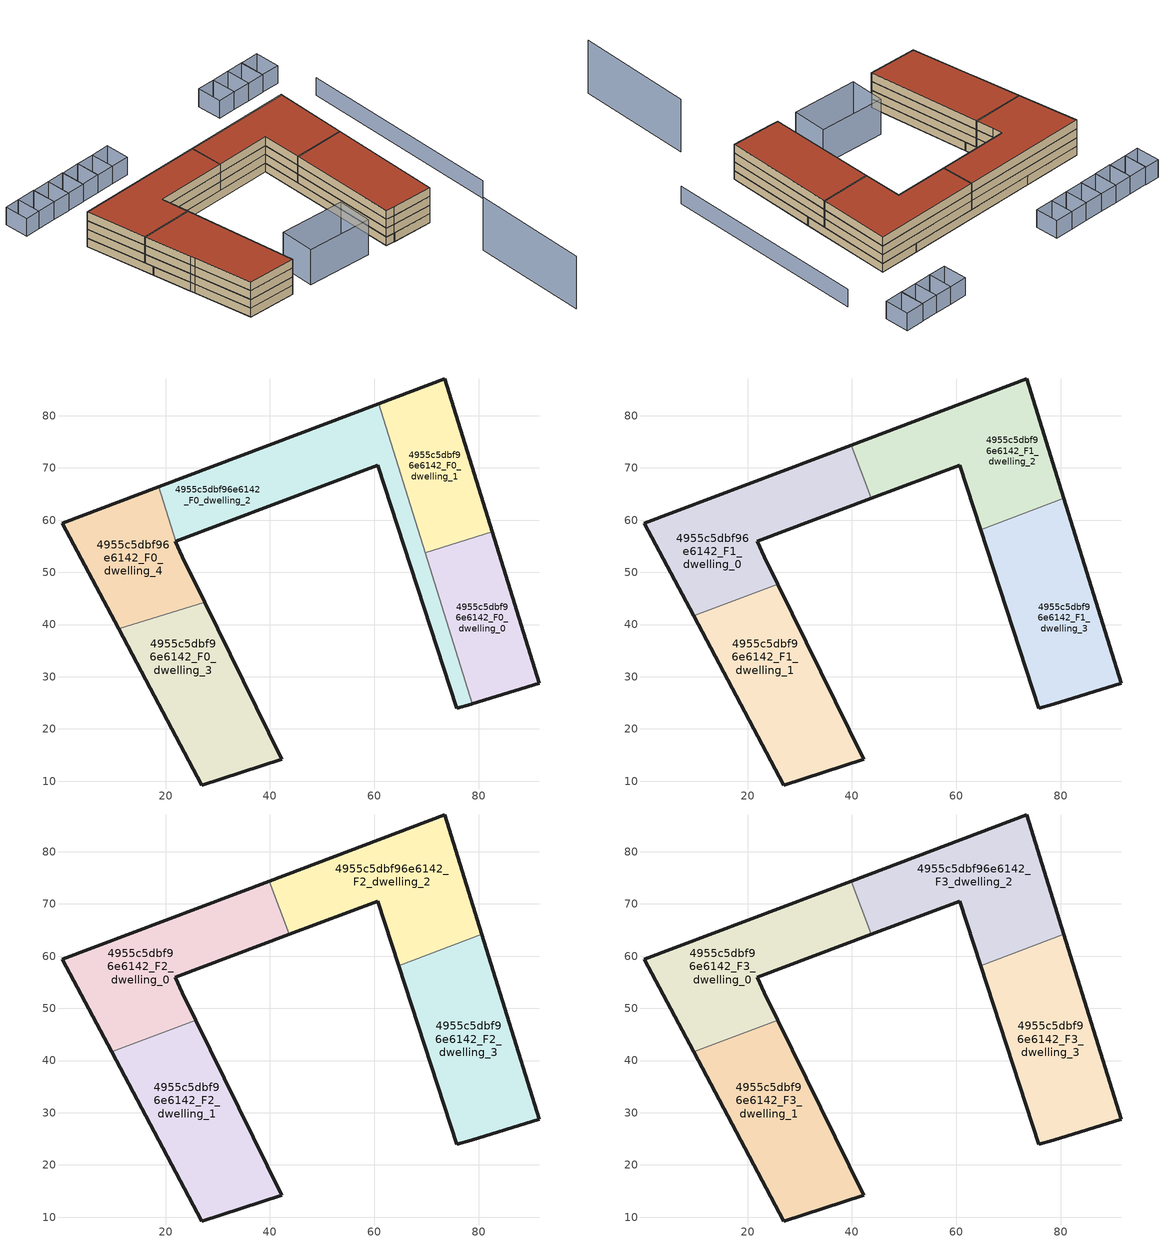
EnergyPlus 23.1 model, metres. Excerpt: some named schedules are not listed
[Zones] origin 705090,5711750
4955c5dbf96e6142_F0_dwelling_0
 floor ground (EU_floor_Construction): 91.55,28.8 82.57,57.74 69.74,53.75 78.74,24.81 z0
 wall outside (EU_wall_Construction): 82.57,57.74 91.55,28.8 78.74,24.81 z0:3
 wall to 4955c5dbf96e6142_F0_dwelling_1 (EU_wall_Construction): 69.74,53.75 82.57,57.74 z0:3
 wall to 4955c5dbf96e6142_F0_dwelling_2 (EU_wall_Construction): 78.74,24.81 69.74,53.75 z0:3
4955c5dbf96e6142_F0_dwelling_1
 floor ground (EU_floor_Construction): 82.57,57.74 73.47,87.04 60.87,82.28 69.74,53.75 z0
 wall outside (EU_wall_Construction): 60.87,82.28 73.47,87.04 82.57,57.74 z0:3
 wall to 4955c5dbf96e6142_F0_dwelling_2 (EU_wall_Construction): 69.74,53.75 60.87,82.28 z0:3
4955c5dbf96e6142_F0_dwelling_2
 floor ground (EU_floor_Construction): 78.59,24.77 78.74,24.81 60.87,82.28 18.7,66.38 21.94,55.96 60.66,70.53 75.8,24 z0
 wall outside (EU_wall_Construction): 18.7,66.38 60.87,82.28 / 78.74,24.81 78.59,24.77 75.8,24 60.66,70.53 21.94,55.96 z0:3
 wall to 4955c5dbf96e6142_F0_dwelling_4 (EU_wall_Construction): 21.94,55.96 18.7,66.38 z0:3
4955c5dbf96e6142_F0_dwelling_3
 floor ground (EU_floor_Construction): 42.23,14.18 27.5,44.27 11.04,39.16 17.1,27.76 17.85,26.35 26.95,9.26 z0
 wall outside (EU_wall_Construction): 27.5,44.27 42.23,14.18 26.95,9.26 17.85,26.35 17.1,27.76 11.04,39.16 z0:3
 wall to 4955c5dbf96e6142_F0_dwelling_4 (EU_wall_Construction): 11.04,39.16 27.5,44.27 z0:3
4955c5dbf96e6142_F0_dwelling_4
 floor ground (EU_floor_Construction): 27.5,44.27 23.25,52.95 21.84,55.93 21.94,55.96 18.7,66.38 0.26,59.42 11.04,39.16 z0
 wall outside (EU_wall_Construction): 11.04,39.16 0.26,59.42 18.7,66.38 / 21.94,55.96 21.84,55.93 23.25,52.95 27.5,44.27 z0:3
4955c5dbf96e6142_F1_dwelling_0
 floor to 4955c5dbf96e6142_F0_dwelling_4 (EU_floor_Construction): 25.8,47.75 23.25,52.95 21.84,55.93 21.94,55.97 18.71,66.38 0.26,59.42 9.7,41.68 z3
 floor to 4955c5dbf96e6142_F0_dwelling_2 (EU_floor_Construction): 43.71,64.15 39.86,74.36 18.71,66.38 21.94,55.97 z3
 wall outside (EU_wall_Construction): 9.7,41.68 0.26,59.42 39.86,74.36 / 43.71,64.15 21.84,55.93 23.25,52.95 25.8,47.75 z3:6
 wall to 4955c5dbf96e6142_F1_dwelling_1 (EU_wall_Construction): 25.8,47.75 9.7,41.68 z3:6
 wall to 4955c5dbf96e6142_F1_dwelling_2 (EU_wall_Construction): 39.86,74.36 43.71,64.15 z3:6
4955c5dbf96e6142_F1_dwelling_1
 floor to 4955c5dbf96e6142_F0_dwelling_3 (EU_floor_Construction): 42.23,14.18 27.5,44.27 11.04,39.16 17.1,27.76 17.85,26.35 26.95,9.26 z3
 floor to 4955c5dbf96e6142_F0_dwelling_4 (EU_floor_Construction): 27.5,44.27 25.8,47.75 9.7,41.68 11.04,39.16 z3
 wall outside (EU_wall_Construction): 25.8,47.75 42.23,14.18 26.95,9.26 17.85,26.35 17.1,27.76 9.7,41.68 z3:6
4955c5dbf96e6142_F1_dwelling_2
 floor to 4955c5dbf96e6142_F0_dwelling_1 (EU_floor_Construction): 80.57,64.16 73.47,87.04 60.87,82.28 67.98,59.41 z3
 floor to 4955c5dbf96e6142_F0_dwelling_2 (EU_floor_Construction): 67.98,59.41 60.87,82.28 39.86,74.36 43.71,64.15 60.66,70.53 64.68,58.17 z3
 wall outside (EU_wall_Construction): 39.86,74.36 73.47,87.04 80.57,64.16 / 64.68,58.17 60.66,70.53 43.71,64.15 z3:6
 wall to 4955c5dbf96e6142_F1_dwelling_3 (EU_wall_Construction): 80.57,64.16 64.68,58.17 z3:6
4955c5dbf96e6142_F1_dwelling_3
 floor to 4955c5dbf96e6142_F0_dwelling_0 (EU_floor_Construction): 91.55,28.8 82.57,57.74 69.74,53.75 78.74,24.81 z3
 floor to 4955c5dbf96e6142_F0_dwelling_1 (EU_floor_Construction): 82.57,57.74 80.57,64.16 67.98,59.41 69.74,53.75 z3
 floor to 4955c5dbf96e6142_F0_dwelling_2 (EU_floor_Construction): 78.59,24.77 78.74,24.81 67.98,59.41 64.68,58.17 75.8,24 z3
 wall outside (EU_wall_Construction): 80.57,64.16 91.55,28.8 78.59,24.77 75.8,24 64.68,58.17 z3:6
4955c5dbf96e6142_F2_dwelling_0
 floor to 4955c5dbf96e6142_F1_dwelling_0 (EU_floor_Construction): 25.8,47.75 23.25,52.95 21.84,55.93 43.71,64.15 39.86,74.36 0.26,59.42 9.7,41.68 z6
 wall outside (EU_wall_Construction): 9.7,41.68 0.26,59.42 39.86,74.36 / 43.71,64.15 21.84,55.93 23.25,52.95 25.8,47.75 z6:9
 wall to 4955c5dbf96e6142_F2_dwelling_1 (EU_wall_Construction): 25.8,47.75 9.7,41.68 z6:9
 wall to 4955c5dbf96e6142_F2_dwelling_2 (EU_wall_Construction): 39.86,74.36 43.71,64.15 z6:9
4955c5dbf96e6142_F2_dwelling_1
 floor to 4955c5dbf96e6142_F1_dwelling_1 (EU_floor_Construction): 42.23,14.18 25.8,47.75 9.7,41.68 17.1,27.76 17.85,26.35 26.95,9.26 z6
 wall outside (EU_wall_Construction): 25.8,47.75 42.23,14.18 26.95,9.26 17.85,26.35 17.1,27.76 9.7,41.68 z6:9
4955c5dbf96e6142_F2_dwelling_2
 floor to 4955c5dbf96e6142_F1_dwelling_2 (EU_floor_Construction): 80.57,64.16 73.47,87.04 39.86,74.36 43.71,64.15 60.66,70.53 64.68,58.17 z6
 wall outside (EU_wall_Construction): 39.86,74.36 73.47,87.04 80.57,64.16 / 64.68,58.17 60.66,70.53 43.71,64.15 z6:9
 wall to 4955c5dbf96e6142_F2_dwelling_3 (EU_wall_Construction): 80.57,64.16 64.68,58.17 z6:9
4955c5dbf96e6142_F2_dwelling_3
 floor to 4955c5dbf96e6142_F1_dwelling_3 (EU_floor_Construction): 91.55,28.8 80.57,64.16 64.68,58.17 75.8,24 78.59,24.77 z6
 wall outside (EU_wall_Construction): 80.57,64.16 91.55,28.8 78.59,24.77 75.8,24 64.68,58.17 z6:9
4955c5dbf96e6142_F3_dwelling_0
 floor to 4955c5dbf96e6142_F2_dwelling_0 (EU_floor_Construction): 25.8,47.75 23.25,52.95 21.84,55.93 43.71,64.15 39.86,74.36 0.26,59.42 9.7,41.68 z9
 wall outside (EU_wall_Construction): 9.7,41.68 0.26,59.42 39.86,74.36 / 43.71,64.15 21.84,55.93 23.25,52.95 25.8,47.75 z9:12
 wall to 4955c5dbf96e6142_F3_dwelling_1 (EU_wall_Construction): 25.8,47.75 9.7,41.68 z9:12
 wall to 4955c5dbf96e6142_F3_dwelling_2 (EU_wall_Construction): 39.86,74.36 43.71,64.15 z9:12
 roof outside (EU_roof_Construction): 39.86,74.36 43.71,64.15 21.84,55.93 23.25,52.95 25.8,47.75 9.7,41.68 0.26,59.42 z12
4955c5dbf96e6142_F3_dwelling_1
 floor to 4955c5dbf96e6142_F2_dwelling_1 (EU_floor_Construction): 42.23,14.18 25.8,47.75 9.7,41.68 17.1,27.76 17.85,26.35 26.95,9.26 z9
 wall outside (EU_wall_Construction): 25.8,47.75 42.23,14.18 26.95,9.26 17.85,26.35 17.1,27.76 9.7,41.68 z9:12
 roof outside (EU_roof_Construction): 25.8,47.75 42.23,14.18 26.95,9.26 17.85,26.35 17.1,27.76 9.7,41.68 z12
4955c5dbf96e6142_F3_dwelling_2
 floor to 4955c5dbf96e6142_F2_dwelling_2 (EU_floor_Construction): 80.57,64.16 73.47,87.04 39.86,74.36 43.71,64.15 60.66,70.53 64.68,58.17 z9
 wall outside (EU_wall_Construction): 39.86,74.36 73.47,87.04 80.57,64.16 / 64.68,58.17 60.66,70.53 43.71,64.15 z9:12
 wall to 4955c5dbf96e6142_F3_dwelling_3 (EU_wall_Construction): 80.57,64.16 64.68,58.17 z9:12
 roof outside (EU_roof_Construction): 73.47,87.04 80.57,64.16 64.68,58.17 60.66,70.53 43.71,64.15 39.86,74.36 z12
4955c5dbf96e6142_F3_dwelling_3
 floor to 4955c5dbf96e6142_F2_dwelling_3 (EU_floor_Construction): 91.55,28.8 80.57,64.16 64.68,58.17 75.8,24 78.59,24.77 z9
 wall outside (EU_wall_Construction): 80.57,64.16 91.55,28.8 78.59,24.77 75.8,24 64.68,58.17 z9:12
 roof outside (EU_roof_Construction): 80.57,64.16 91.55,28.8 78.59,24.77 75.8,24 64.68,58.17 z12
shading: 110.47,-26.14 99.27,10.56 z0:18; 109.84,33.05 89.33,97.69 / 68.36,111.05 71.24,103.46 / 71.24,103.46 65.77,101.39 / 65.77,101.39 62.9,108.98 / 62.9,108.98 68.36,111.05 / 71.24,103.46 68.36,111.05 / 68.36,111.05 73.66,113.06 / 73.66,113.06 76.53,105.46 / 76.53,105.46 71.24,103.46 / 82.2,107.61 76.36,105.4 / 76.36,105.4 73.49,113 / 73.49,113 79.33,115.21 / 79.33,115.21 82.2,107.61 / -8.11,73.06 -12.7,71.31 / -12.7,71.31 -15.54,78.76 / -15.54,78.76 -10.95,80.51 / -10.95,80.51 -8.11,73.06 / -2.23,75.29 -8.15,73.04 / -8.15,73.04 -10.94,80.42 / -10.94,80.42 -5.03,82.66 / -5.03,82.66 -2.23,75.29 / -5.16,82.58 0.36,84.7 / 0.36,84.7 3.18,77.38 / 3.18,77.38 -2.34,75.25 / -2.34,75.25 -5.16,82.58 / 5.86,86.78 8.58,79.43 / 8.58,79.43 3.01,77.37 / 3.01,77.37 0.29,84.73 / 0.29,84.73 5.86,86.78 / 14.23,81.71 8.54,79.52 / 8.54,79.52 5.76,86.75 / 5.76,86.75 11.45,88.94 / 11.45,88.94 14.23,81.71 / 11.44,88.93 16.96,91.02 / 16.96,91.02 19.7,83.79 / 19.7,83.79 14.18,81.69 / 14.18,81.69 11.44,88.93 / 22.6,93.17 25.3,85.88 / 25.3,85.88 19.6,83.76 / 19.6,83.76 16.9,91.06 / 16.9,91.06 22.6,93.17 / 60.34,99.33 57.45,106.91 / 57.45,106.91 62.9,108.99 / 62.9,108.99 65.79,101.4 / 65.79,101.4 60.34,99.33 z0:6; 45.38,26.94 66.07,33.19 / 66.07,33.19 69.36,22.3 / 69.36,22.3 48.67,16.05 / 48.67,16.05 45.38,26.94 z0:12
[Building]
EU S2 Campaign: North Axis=0; Terrain=City; Solar Distribution=FullExterior
[Site:Location]
London: Latitude=51.5; Longitude=-0.5; Time Zone=0; Elevation=25
[SizingPeriod:WeatherFileDays]
AnnualSizingPeriod: Begin Month=1; Begin Day of Month=1; End Month=12; End Day of Month=31; Day of Week for Start Day=Monday; Use Weather File Daylight Saving Period=No; Use Weather File Rain and Snow Indicators=No
[MATERIAL]
EU_InternalMass_Material: Roughness=MediumRough; Thickness=0.1; Conductivity=1; Density=1800; Specific Heat=900; Thermal Absorptance=0.9; Solar Absorptance=0.7; Visible Absorptance=0.7
[MATERIAL:NOMASS] Roughness=MediumRough; Thermal Absorptance=0.9; Solar Absorptance=0.7; Visible Absorptance=0.7
Name | Thermal Resistance
EU_wall_NoMass | 1.04674
EU_roof_NoMass | 4.32442
EU_floor_NoMass | 2.04616
[CONSTRUCTION]
EU_wall_Construction: EU_wall_NoMass
EU_roof_Construction: EU_roof_NoMass
EU_floor_Construction: EU_floor_NoMass
EU_InternalMass_Construction: EU_InternalMass_Material
[ZONE] Type=1; Multiplier=1; Ceiling Height=autocalculate; Floor Area=autocalculate; Part of Total Floor Area=Yes
Name | Volume
4955c5dbf96e6142_F0_dwelling_0 | 1220.66
4955c5dbf96e6142_F1_dwelling_0; 4955c5dbf96e6142_F2_dwelling_0; 4955c5dbf96e6142_F3_dwelling_0 | 1830.98
4955c5dbf96e6142_F0_dwelling_1 | 1220.7
4955c5dbf96e6142_F1_dwelling_1; 4955c5dbf96e6142_F2_dwelling_1; 4955c5dbf96e6142_F3_dwelling_1 | 1830.95
4955c5dbf96e6142_F0_dwelling_2 | 1970.3
4955c5dbf96e6142_F1_dwelling_2; 4955c5dbf96e6142_F2_dwelling_2; 4955c5dbf96e6142_F3_dwelling_2 | 1830.97
4955c5dbf96e6142_F0_dwelling_3 | 1658.93
4955c5dbf96e6142_F1_dwelling_3; 4955c5dbf96e6142_F2_dwelling_3; 4955c5dbf96e6142_F3_dwelling_3 | 1830.96
4955c5dbf96e6142_F0_dwelling_4 | 1253.31
[INTERNALMASS] Construction=EU_InternalMass_Construction
Name | Zone or ZoneList | Surface Area
4955c5dbf96e6142_F0_dwelling_0_EU_InternalMass | 4955c5dbf96e6142_F0_dwelling_0 | 406.888
4955c5dbf96e6142_F0_dwelling_1_EU_InternalMass | 4955c5dbf96e6142_F0_dwelling_1 | 406.899
4955c5dbf96e6142_F0_dwelling_2_EU_InternalMass | 4955c5dbf96e6142_F0_dwelling_2 | 656.766
4955c5dbf96e6142_F0_dwelling_3_EU_InternalMass | 4955c5dbf96e6142_F0_dwelling_3 | 552.968
4955c5dbf96e6142_F0_dwelling_4_EU_InternalMass | 4955c5dbf96e6142_F0_dwelling_4 | 417.767
4955c5dbf96e6142_F1_dwelling_0_EU_InternalMass | 4955c5dbf96e6142_F1_dwelling_0 | 610.34
4955c5dbf96e6142_F1_dwelling_1_EU_InternalMass | 4955c5dbf96e6142_F1_dwelling_1 | 610.313
4955c5dbf96e6142_F1_dwelling_2_EU_InternalMass | 4955c5dbf96e6142_F1_dwelling_2 | 610.323
4955c5dbf96e6142_F1_dwelling_3_EU_InternalMass | 4955c5dbf96e6142_F1_dwelling_3 | 610.322
4955c5dbf96e6142_F2_dwelling_0_EU_InternalMass | 4955c5dbf96e6142_F2_dwelling_0 | 610.34
4955c5dbf96e6142_F2_dwelling_1_EU_InternalMass | 4955c5dbf96e6142_F2_dwelling_1 | 610.313
4955c5dbf96e6142_F2_dwelling_2_EU_InternalMass | 4955c5dbf96e6142_F2_dwelling_2 | 610.323
4955c5dbf96e6142_F2_dwelling_3_EU_InternalMass | 4955c5dbf96e6142_F2_dwelling_3 | 610.322
4955c5dbf96e6142_F3_dwelling_0_EU_InternalMass | 4955c5dbf96e6142_F3_dwelling_0 | 610.34
4955c5dbf96e6142_F3_dwelling_1_EU_InternalMass | 4955c5dbf96e6142_F3_dwelling_1 | 610.313
4955c5dbf96e6142_F3_dwelling_2_EU_InternalMass | 4955c5dbf96e6142_F3_dwelling_2 | 610.323
4955c5dbf96e6142_F3_dwelling_3_EU_InternalMass | 4955c5dbf96e6142_F3_dwelling_3 | 610.322
[OTHEREQUIPMENT] Fuel Type=Electricity; Design Level Calculation Method=Watts/Area; Power per Zone Floor Area=1; Fraction Latent=0; Fraction Radiant=0; Fraction Lost=0; Carbon Dioxide Generation Rate=0; EndUse Subcategory=EU_Step8_InternalGains
Name | Zone or ZoneList or Space or SpaceList | Schedule
EU_Step8_InternalGain_4955c5dbf96e6142_F0_dwelling_0_f000 | 4955c5dbf96e6142_F0_dwelling_0 | EU_Step8_GainSchedule_4955c5dbf96e6142_F0_dwelling_0_f000
EU_Step8_InternalGain_4955c5dbf96e6142_F0_dwelling_1_f000 | 4955c5dbf96e6142_F0_dwelling_1 | EU_Step8_GainSchedule_4955c5dbf96e6142_F0_dwelling_1_f000
EU_Step8_InternalGain_4955c5dbf96e6142_F0_dwelling_2_f000 | 4955c5dbf96e6142_F0_dwelling_2 | EU_Step8_GainSchedule_4955c5dbf96e6142_F0_dwelling_2_f000
EU_Step8_InternalGain_4955c5dbf96e6142_F0_dwelling_3_f000 | 4955c5dbf96e6142_F0_dwelling_3 | EU_Step8_GainSchedule_4955c5dbf96e6142_F0_dwelling_3_f000
EU_Step8_InternalGain_4955c5dbf96e6142_F0_dwelling_4_f000 | 4955c5dbf96e6142_F0_dwelling_4 | EU_Step8_GainSchedule_4955c5dbf96e6142_F0_dwelling_4_f000
EU_Step8_InternalGain_4955c5dbf96e6142_F1_dwelling_0_f000 | 4955c5dbf96e6142_F1_dwelling_0 | EU_Step8_GainSchedule_4955c5dbf96e6142_F1_dwelling_0_f000
EU_Step8_InternalGain_4955c5dbf96e6142_F1_dwelling_1_f000 | 4955c5dbf96e6142_F1_dwelling_1 | EU_Step8_GainSchedule_4955c5dbf96e6142_F1_dwelling_1_f000
EU_Step8_InternalGain_4955c5dbf96e6142_F1_dwelling_2_f000 | 4955c5dbf96e6142_F1_dwelling_2 | EU_Step8_GainSchedule_4955c5dbf96e6142_F1_dwelling_2_f000
EU_Step8_InternalGain_4955c5dbf96e6142_F1_dwelling_3_f000 | 4955c5dbf96e6142_F1_dwelling_3 | EU_Step8_GainSchedule_4955c5dbf96e6142_F1_dwelling_3_f000
EU_Step8_InternalGain_4955c5dbf96e6142_F2_dwelling_0_f000 | 4955c5dbf96e6142_F2_dwelling_0 | EU_Step8_GainSchedule_4955c5dbf96e6142_F2_dwelling_0_f000
EU_Step8_InternalGain_4955c5dbf96e6142_F2_dwelling_1_f000 | 4955c5dbf96e6142_F2_dwelling_1 | EU_Step8_GainSchedule_4955c5dbf96e6142_F2_dwelling_1_f000
EU_Step8_InternalGain_4955c5dbf96e6142_F2_dwelling_2_f000 | 4955c5dbf96e6142_F2_dwelling_2 | EU_Step8_GainSchedule_4955c5dbf96e6142_F2_dwelling_2_f000
EU_Step8_InternalGain_4955c5dbf96e6142_F2_dwelling_3_f000 | 4955c5dbf96e6142_F2_dwelling_3 | EU_Step8_GainSchedule_4955c5dbf96e6142_F2_dwelling_3_f000
EU_Step8_InternalGain_4955c5dbf96e6142_F3_dwelling_0_f000 | 4955c5dbf96e6142_F3_dwelling_0 | EU_Step8_GainSchedule_4955c5dbf96e6142_F3_dwelling_0_f000
EU_Step8_InternalGain_4955c5dbf96e6142_F3_dwelling_1_f000 | 4955c5dbf96e6142_F3_dwelling_1 | EU_Step8_GainSchedule_4955c5dbf96e6142_F3_dwelling_1_f000
EU_Step8_InternalGain_4955c5dbf96e6142_F3_dwelling_2_f000 | 4955c5dbf96e6142_F3_dwelling_2 | EU_Step8_GainSchedule_4955c5dbf96e6142_F3_dwelling_2_f000
EU_Step8_InternalGain_4955c5dbf96e6142_F3_dwelling_3_f000 | 4955c5dbf96e6142_F3_dwelling_3 | EU_Step8_GainSchedule_4955c5dbf96e6142_F3_dwelling_3_f000
[ZONEVENTILATION:DESIGNFLOWRATE] Schedule=EU_AlwaysOn; Design Flow Rate Calculation Method=AirChanges/Hour; Air Changes per Hour=0.488719; Ventilation Type=Natural; Fan Pressure Rise=0; Fan Total Efficiency=1; Constant Term Coefficient=1; Temperature Term Coefficient=0; Velocity Term Coefficient=0; Velocity Squared Term Coefficient=0; Minimum Indoor Temperature=-100; Maximum Indoor Temperature=100; Delta Temperature=-100; Minimum Outdoor Temperature=-100; Maximum Outdoor Temperature=100; Maximum Wind Speed=40
Name | Zone or ZoneList or Space or SpaceList
EU_ConstantAir_4955c5dbf96e6142_F0_dwelling_0 | 4955c5dbf96e6142_F0_dwelling_0
EU_ConstantAir_4955c5dbf96e6142_F0_dwelling_1 | 4955c5dbf96e6142_F0_dwelling_1
EU_ConstantAir_4955c5dbf96e6142_F0_dwelling_2 | 4955c5dbf96e6142_F0_dwelling_2
EU_ConstantAir_4955c5dbf96e6142_F0_dwelling_3 | 4955c5dbf96e6142_F0_dwelling_3
EU_ConstantAir_4955c5dbf96e6142_F0_dwelling_4 | 4955c5dbf96e6142_F0_dwelling_4
EU_ConstantAir_4955c5dbf96e6142_F1_dwelling_0 | 4955c5dbf96e6142_F1_dwelling_0
EU_ConstantAir_4955c5dbf96e6142_F1_dwelling_1 | 4955c5dbf96e6142_F1_dwelling_1
EU_ConstantAir_4955c5dbf96e6142_F1_dwelling_2 | 4955c5dbf96e6142_F1_dwelling_2
EU_ConstantAir_4955c5dbf96e6142_F1_dwelling_3 | 4955c5dbf96e6142_F1_dwelling_3
EU_ConstantAir_4955c5dbf96e6142_F2_dwelling_0 | 4955c5dbf96e6142_F2_dwelling_0
EU_ConstantAir_4955c5dbf96e6142_F2_dwelling_1 | 4955c5dbf96e6142_F2_dwelling_1
EU_ConstantAir_4955c5dbf96e6142_F2_dwelling_2 | 4955c5dbf96e6142_F2_dwelling_2
EU_ConstantAir_4955c5dbf96e6142_F2_dwelling_3 | 4955c5dbf96e6142_F2_dwelling_3
EU_ConstantAir_4955c5dbf96e6142_F3_dwelling_0 | 4955c5dbf96e6142_F3_dwelling_0
EU_ConstantAir_4955c5dbf96e6142_F3_dwelling_1 | 4955c5dbf96e6142_F3_dwelling_1
EU_ConstantAir_4955c5dbf96e6142_F3_dwelling_2 | 4955c5dbf96e6142_F3_dwelling_2
EU_ConstantAir_4955c5dbf96e6142_F3_dwelling_3 | 4955c5dbf96e6142_F3_dwelling_3
[HVACTEMPLATE:THERMOSTAT] Constant Heating Setpoint=20; Constant Cooling Setpoint=50
EU_HeatOnly_4955c5dbf96e6142_F0_dwelling_0; EU_HeatOnly_4955c5dbf96e6142_F0_dwelling_1; EU_HeatOnly_4955c5dbf96e6142_F0_dwelling_2; EU_HeatOnly_4955c5dbf96e6142_F0_dwelling_3; EU_HeatOnly_4955c5dbf96e6142_F0_dwelling_4; EU_HeatOnly_4955c5dbf96e6142_F1_dwelling_0; EU_HeatOnly_4955c5dbf96e6142_F1_dwelling_1; EU_HeatOnly_4955c5dbf96e6142_F1_dwelling_2; EU_HeatOnly_4955c5dbf96e6142_F1_dwelling_3; EU_HeatOnly_4955c5dbf96e6142_F2_dwelling_0; EU_HeatOnly_4955c5dbf96e6142_F2_dwelling_1; EU_HeatOnly_4955c5dbf96e6142_F2_dwelling_2; EU_HeatOnly_4955c5dbf96e6142_F2_dwelling_3; EU_HeatOnly_4955c5dbf96e6142_F3_dwelling_0; EU_HeatOnly_4955c5dbf96e6142_F3_dwelling_1; EU_HeatOnly_4955c5dbf96e6142_F3_dwelling_2; EU_HeatOnly_4955c5dbf96e6142_F3_dwelling_3
